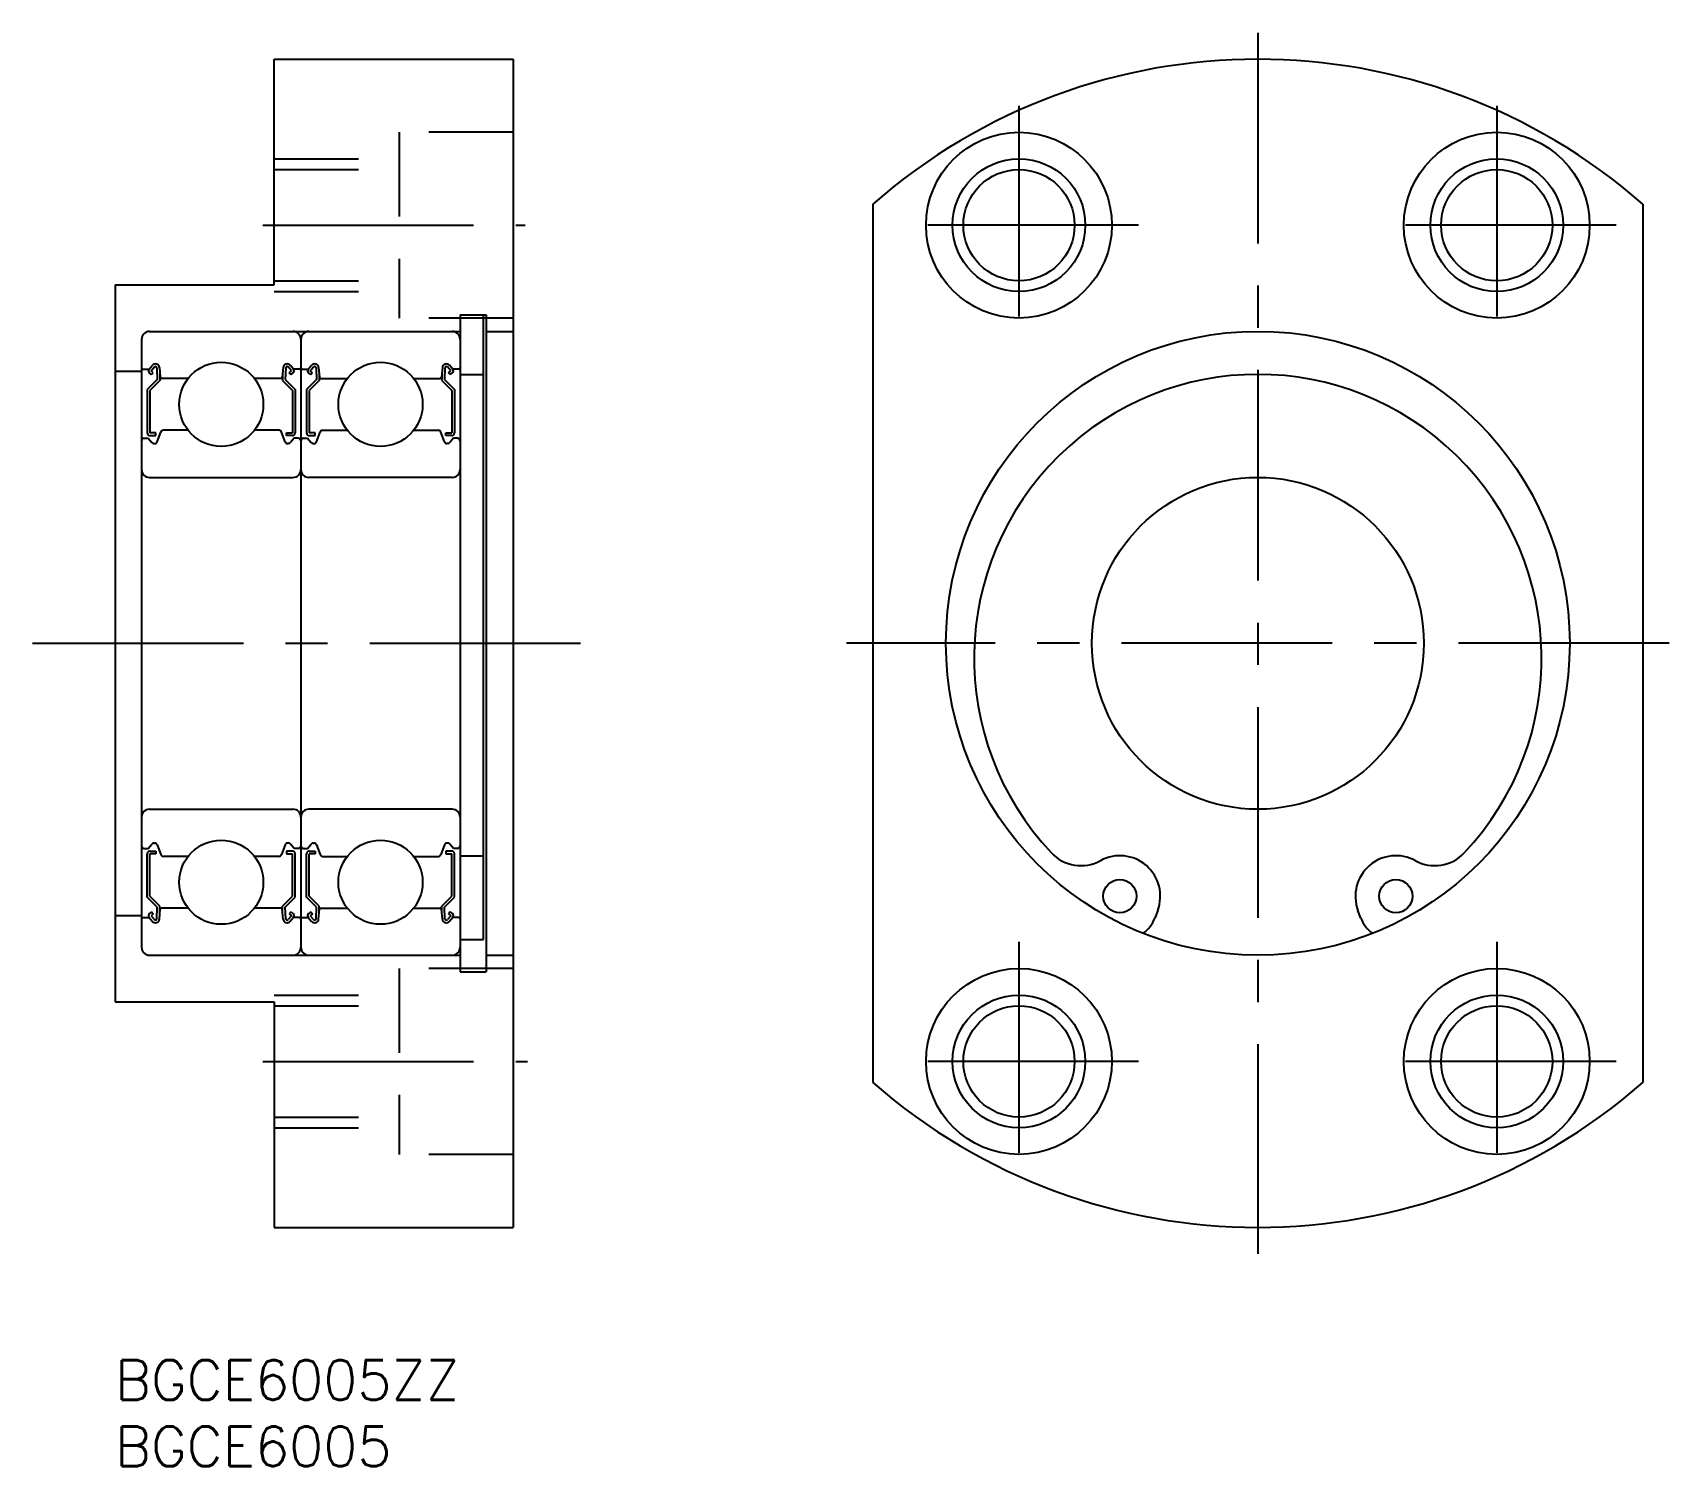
# Model space of a CAD drawing. Extents: x -6 to 117, y -8 to 100.
import ezdxf

# ---------------------------------------------------------------- set-up
doc = ezdxf.new("R2010")
doc.units = 0
doc.header["$LTSCALE"] = 0.5
doc.linetypes.add('CENTER', pattern=[50.8, 31.75, -6.35, 6.35, -6.35])
doc.linetypes.add('DASHED', pattern=[19.05, 12.7, -6.35])
for name, color, linetype in [('MSM_CENTER', 1, 'CENTER'), ('MSM_CONTINUOUS', 7, 'CONTINUOUS'), ('MSM_DASHED', 4, 'DASHED'), ('MSM_NARROW', 5, 'CONTINUOUS'), ('MSM_PART_NUMBER', 7, 'CONTINUOUS')]:
    doc.layers.add(name, color=color, linetype=linetype)
doc.styles.get("Standard").update_dxf_attribs({"font": 'txt.shx', "height": 3, "bigfont": 'bigfont.shx'})

# ---------------------------------------------------------------- blocks, each defined once
blk = doc.blocks.new('*U10')
at = {"layer": 'MSM_PART_NUMBER'}
blk.add_text('BGCE6005ZZ', height=3, dxfattribs=at).set_placement((0, -3))
blk = doc.blocks.new('*U11')
at = {"layer": 'MSM_PART_NUMBER'}
blk.add_text('BGCE6005', height=3, dxfattribs=at).set_placement((0, -8))

msp = doc.modelspace()

# ---------------------------------------------------------------- linework, layer by layer
at = {"layer": 'MSM_CENTER'}
for p, q in [((86.11, 100), (86.11, 8)), ((68.11, 94.5), (68.11, 76.5)), ((104.11, 94.5), (104.11, 76.5)), ((11.14, 85.5), (30.89, 85.5)), ((77.11, 85.5), (59.11, 85.5)), ((113.11, 85.5), (95.11, 85.5)), ((-6.21, 54), (36.21, 54)), ((117.11, 54), (55.11, 54)), ((68.11, 31.5), (68.11, 13.5)), ((104.11, 31.5), (104.11, 13.5)), ((11.14, 22.5), (31.07, 22.5)), ((77.11, 22.5), (59.11, 22.5)), ((113.11, 22.5), (95.11, 22.5))]:
    msp.add_line(p, q, dxfattribs=at)
at = {"layer": 'MSM_CONTINUOUS'}
for p, q in [((12, 98), (30, 98)), ((12, 81), (12, 98)), ((30, 98), (30, 10)), ((57.11, 87.09), (57.11, 20.91)), ((115.11, 87.09), (115.11, 20.91)), ((0, 81), (0, 27)), ((0, 81), (12, 81)), ((26, 78.75), (26, 29.25)), ((26, 78.75), (27.95, 78.75)), ((27.75, 31.68, 1.25), (27.75, 78.75, 1.25)), ((27.95, 78.75), (27.95, 29.25)), ((2, 76.9), (2, 31.1)), ((2.6, 77.5), (26, 77.5)), ((14, 76.9), (14, 31.1)), ((27.95, 77.5), (30, 77.5)), ((0, 74.5), (2, 74.5)), ((2.1, 74.65), (2.56, 74.65)), ((2.56, 74.65), (2.81, 74.95)), ((2.74, 74.24), (2.58, 74.37)), ((2.71, 74.52), (2.96, 74.82)), ((2.87, 74.39), (2.71, 74.52)), ((2.74, 74.24), (2.87, 74.39)), ((3.14, 74.76), (3.18, 73.88)), ((3.34, 74.78), (3.4, 74.04)), ((3.38, 74.27), (3.38, 73.8)), ((12.66, 74.78), (12.6, 74.04)), ((12.62, 74.27), (12.62, 73.8)), ((12.86, 74.76), (12.82, 73.88)), ((13.29, 74.52), (13.04, 74.82)), ((13.13, 74.39), (13.29, 74.52)), ((13.26, 74.24), (13.13, 74.39)), ((13.44, 74.65), (13.19, 74.95)), ((13.26, 74.24), (13.42, 74.37)), ((13.9, 74.65), (13.44, 74.65)), ((14.1, 74.65), (14.56, 74.65)), ((14.56, 74.65), (14.81, 74.95)), ((14.74, 74.24), (14.58, 74.37)), ((14.71, 74.52), (14.96, 74.82)), ((14.87, 74.39), (14.71, 74.52)), ((14.74, 74.24), (14.87, 74.39)), ((15.14, 74.76), (15.18, 73.88)), ((15.34, 74.78), (15.4, 74.04)), ((15.38, 74.27), (15.38, 73.8)), ((24.66, 74.78), (24.6, 74.04)), ((24.62, 74.27), (24.62, 73.8)), ((24.86, 74.76), (24.82, 73.88)), ((25.29, 74.52), (25.04, 74.82)), ((25.13, 74.39), (25.29, 74.52)), ((25.26, 74.24), (25.13, 74.39)), ((25.44, 74.65), (25.19, 74.95)), ((25.26, 74.24), (25.42, 74.37)), ((25.9, 74.65), (25.44, 74.65)), ((26, 74.25), (27.75, 74.25)), ((3.18, 73.88), (2.43, 73.13)), ((2.43, 73.13), (2.43, 69.85)), ((3.38, 73.8), (2.63, 73.05)), ((2.63, 73.05), (2.63, 69.85)), ((5.49, 73.95), (3.5, 73.95)), ((12.5, 73.95), (10.51, 73.95)), ((12.62, 73.8), (13.37, 73.05)), ((12.82, 73.88), (13.57, 73.13)), ((13.37, 73.05), (13.37, 69.85)), ((13.57, 73.13), (13.57, 69.85)), ((15.18, 73.88), (14.43, 73.13)), ((14.43, 73.13), (14.43, 69.85)), ((15.38, 73.8), (14.63, 73.05)), ((14.63, 73.05), (14.63, 69.85)), ((15.5, 73.95), (17.49, 73.95)), ((22.51, 73.95), (24.5, 73.95)), ((24.62, 73.8), (25.37, 73.05)), ((24.82, 73.88), (25.57, 73.13)), ((25.37, 73.05), (25.37, 69.85)), ((25.57, 73.13), (25.57, 69.85)), ((2.2, 69.45), (2.5, 69.45)), ((2.5, 69.45), (2.78, 69.12)), ((3.08, 69.85), (2.63, 69.85)), ((2.63, 69.65), (3.08, 69.65)), ((3.08, 69.65), (3.08, 69.85)), ((3.18, 69.18), (3.45, 69.92)), ((5.49, 70.05), (3.64, 70.05)), ((12.36, 70.05), (10.51, 70.05)), ((12.82, 69.18), (12.55, 69.92)), ((12.92, 69.65), (12.92, 69.85)), ((12.92, 69.85), (13.37, 69.85)), ((13.37, 69.65), (12.92, 69.65)), ((13.5, 69.45), (13.22, 69.12)), ((13.8, 69.45), (13.5, 69.45)), ((14.2, 69.45), (14.5, 69.45)), ((14.5, 69.45), (14.78, 69.12)), ((15.08, 69.85), (14.63, 69.85)), ((14.63, 69.65), (15.08, 69.65)), ((15.08, 69.65), (15.08, 69.85)), ((15.18, 69.18), (15.45, 69.92)), ((15.64, 70.05), (17.49, 70.05)), ((22.51, 70.05), (24.36, 70.05)), ((24.82, 69.18), (24.55, 69.92)), ((24.92, 69.85), (25.37, 69.85)), ((24.92, 69.65), (24.92, 69.85)), ((25.37, 69.65), (24.92, 69.65)), ((25.5, 69.45), (25.22, 69.12)), ((25.8, 69.45), (25.5, 69.45)), ((2.93, 69.05), (2.99, 69.05)), ((13.07, 69.05), (13.01, 69.05)), ((14.93, 69.05), (14.99, 69.05)), ((25.07, 69.05), (25.01, 69.05)), ((2.6, 66.5), (13.4, 66.5)), ((25.4, 66.5), (14.6, 66.5)), ((2.6, 41.5), (13.4, 41.5)), ((25.4, 41.5), (14.6, 41.5)), ((2.2, 38.55), (2.5, 38.55)), ((2.5, 38.55), (2.78, 38.88)), ((2.63, 38.35), (3.08, 38.35)), ((2.93, 38.95), (2.99, 38.95)), ((3.08, 38.35), (3.08, 38.15)), ((3.18, 38.82), (3.45, 38.08)), ((12.82, 38.82), (12.55, 38.08)), ((12.92, 38.35), (12.92, 38.15)), ((13.37, 38.35), (12.92, 38.35)), ((13.07, 38.95), (13.01, 38.95)), ((13.5, 38.55), (13.22, 38.88)), ((13.8, 38.55), (13.5, 38.55)), ((14.2, 38.55), (14.5, 38.55)), ((14.5, 38.55), (14.78, 38.88)), ((14.63, 38.35), (15.08, 38.35)), ((14.93, 38.95), (14.99, 38.95)), ((15.08, 38.35), (15.08, 38.15)), ((15.18, 38.82), (15.45, 38.08)), ((24.82, 38.82), (24.55, 38.08)), ((25.37, 38.35), (24.92, 38.35)), ((24.92, 38.35), (24.92, 38.15)), ((25.07, 38.95), (25.01, 38.95)), ((25.5, 38.55), (25.22, 38.88)), ((25.8, 38.55), (25.5, 38.55)), ((2.43, 34.87), (2.43, 38.15)), ((2.63, 34.95), (2.63, 38.15)), ((3.08, 38.15), (2.63, 38.15)), ((5.49, 37.95), (3.64, 37.95)), ((12.36, 37.95), (10.51, 37.95)), ((12.92, 38.15), (13.37, 38.15)), ((13.37, 34.95), (13.37, 38.15)), ((13.57, 34.87), (13.57, 38.15)), ((14.43, 34.87), (14.43, 38.15)), ((14.63, 34.95), (14.63, 38.15)), ((15.08, 38.15), (14.63, 38.15)), ((15.64, 37.95), (17.49, 37.95)), ((22.51, 37.95), (24.36, 37.95)), ((24.92, 38.15), (25.37, 38.15)), ((25.37, 34.95), (25.37, 38.15)), ((25.57, 34.87), (25.57, 38.15)), ((26, 38), (27.75, 38)), ((3.18, 34.12), (2.43, 34.87)), ((3.38, 34.2), (2.63, 34.95)), ((12.62, 34.2), (13.37, 34.95)), ((12.82, 34.12), (13.57, 34.87)), ((15.18, 34.12), (14.43, 34.87)), ((15.38, 34.2), (14.63, 34.95)), ((24.62, 34.2), (25.37, 34.95)), ((24.82, 34.12), (25.57, 34.87)), ((0, 33.5), (2, 33.5)), ((2.1, 33.35), (2.56, 33.35)), ((2.56, 33.35), (2.81, 33.05)), ((2.74, 33.76), (2.58, 33.63)), ((2.87, 33.61), (2.71, 33.48)), ((2.71, 33.48), (2.96, 33.18)), ((2.74, 33.76), (2.87, 33.61)), ((3.14, 33.24), (3.18, 34.12)), ((3.34, 33.22), (3.4, 33.96)), ((3.38, 33.73), (3.38, 34.2)), ((5.49, 34.05), (3.5, 34.05)), ((12.5, 34.05), (10.51, 34.05)), ((12.66, 33.22), (12.6, 33.96)), ((12.62, 33.73), (12.62, 34.2)), ((12.86, 33.24), (12.82, 34.12)), ((13.29, 33.48), (13.04, 33.18)), ((13.26, 33.76), (13.13, 33.61)), ((13.13, 33.61), (13.29, 33.48)), ((13.44, 33.35), (13.19, 33.05)), ((13.26, 33.76), (13.42, 33.63)), ((13.9, 33.35), (13.44, 33.35)), ((14.1, 33.35), (14.56, 33.35)), ((14.56, 33.35), (14.81, 33.05)), ((14.74, 33.76), (14.58, 33.63)), ((14.87, 33.61), (14.71, 33.48)), ((14.71, 33.48), (14.96, 33.18)), ((14.74, 33.76), (14.87, 33.61)), ((15.14, 33.24), (15.18, 34.12)), ((15.34, 33.22), (15.4, 33.96)), ((15.38, 33.73), (15.38, 34.2)), ((15.5, 34.05), (17.49, 34.05)), ((22.51, 34.05), (24.5, 34.05)), ((24.66, 33.22), (24.6, 33.96)), ((24.62, 33.73), (24.62, 34.2)), ((24.86, 33.24), (24.82, 34.12)), ((25.29, 33.48), (25.04, 33.18)), ((25.26, 33.76), (25.13, 33.61)), ((25.13, 33.61), (25.29, 33.48)), ((25.44, 33.35), (25.19, 33.05)), ((25.26, 33.76), (25.42, 33.63)), ((25.9, 33.35), (25.44, 33.35)), ((78.57, 33.88), (78.35, 33.3)), ((93.87, 33.3), (93.65, 33.88)), ((26, 31.68), (27.75, 31.68)), ((2.6, 30.5), (26, 30.5)), ((27.95, 30.5), (30, 30.5)), ((26, 29.25), (27.95, 29.25)), ((0, 27), (12, 27)), ((12, 27), (12, 10)), ((12, 10), (30, 10))]:
    msp.add_line(p, q, dxfattribs=at)
for centre, radius in [((68.11, 85.5), 7), ((104.11, 85.5), 7), ((68.11, 85.5), 4.19), ((104.11, 85.5), 4.19), ((86.11, 54), 23.5), ((8, 72), 3.17), ((20, 72), 3.17), ((86.11, 54), 12.5), ((8, 36), 3.17), ((20, 36), 3.17), ((75.71, 34.95), 1.25), ((96.51, 34.95), 1.25), ((68.11, 22.5), 7), ((104.11, 22.5), 7), ((68.11, 22.5), 4.19), ((104.11, 22.5), 4.19)]:
    msp.add_circle(centre, radius, dxfattribs=at)
for centre, radius, start, end in [((86.11, 54), 44, 48.7694, 131.2306), ((2.6, 76.9), 0.6, 90, 180), ((13.4, 76.9), 0.6, 0, 90), ((14.6, 76.9), 0.6, 90, 180), ((25.4, 76.9), 0.6, 0, 90), ((2.1, 74.75), 0.1, 180, 270), ((2.71, 74.52), 0.2, 140.0012, 230.0863), ((3.04, 74.75), 0.3, 4.9967, 140.0012), ((3.04, 74.75), 0.1, 2.8198, 140.0023), ((3.5, 74.05), 0.1, 184.9967, 270), ((12.5, 74.05), 0.1, 270, 355.0033), ((12.96, 74.75), 0.3, 39.9988, 175.0033), ((12.96, 74.75), 0.1, 39.9977, 177.1802), ((13.29, 74.52), 0.2, 309.9137, 39.9988), ((13.9, 74.75), 0.1, 270, 0), ((14.1, 74.75), 0.1, 180, 270), ((14.71, 74.52), 0.2, 140.0012, 230.0863), ((15.04, 74.75), 0.3, 4.9967, 140.0012), ((15.04, 74.75), 0.1, 2.8198, 140.0023), ((15.5, 74.05), 0.1, 184.9967, 270), ((24.5, 74.05), 0.1, 270, 355.0033), ((24.96, 74.75), 0.3, 39.9988, 175.0033), ((24.96, 74.75), 0.1, 39.9977, 177.1802), ((25.29, 74.52), 0.2, 309.9137, 39.9988), ((25.9, 74.75), 0.1, 270, 0), ((86.11, 52.88), 21.38, 316.6826, 223.3174), ((2.2, 69.25), 0.2, 90, 180), ((2.63, 69.85), 0.2, 180, 270), ((2.93, 69.25), 0.2, 219.9945, 270), ((2.99, 69.25), 0.2, 270, 339.9921), ((3.64, 69.85), 0.2, 90, 159.9921), ((12.36, 69.85), 0.2, 20.0079, 90), ((13.01, 69.25), 0.2, 200.0079, 270), ((13.07, 69.25), 0.2, 270, 320.0055), ((13.37, 69.85), 0.2, 270, 0), ((13.8, 69.25), 0.2, 0, 90), ((14.2, 69.25), 0.2, 90, 180), ((14.63, 69.85), 0.2, 180, 270), ((14.93, 69.25), 0.2, 219.9945, 270), ((14.99, 69.25), 0.2, 270, 339.9921), ((15.64, 69.85), 0.2, 90, 159.9921), ((24.36, 69.85), 0.2, 20.0079, 90), ((25.01, 69.25), 0.2, 200.0079, 270), ((25.07, 69.25), 0.2, 270, 320.0055), ((25.37, 69.85), 0.2, 270, 0), ((25.8, 69.25), 0.2, 0, 90), ((2.6, 67.1), 0.6, 180, 270), ((13.4, 67.1), 0.6, 270, 0), ((14.6, 67.1), 0.6, 180, 270), ((25.4, 67.1), 0.6, 270, 0), ((2.6, 40.9), 0.6, 90, 180), ((13.4, 40.9), 0.6, 0, 90), ((14.6, 40.9), 0.6, 90, 180), ((25.4, 40.9), 0.6, 0, 90), ((2.2, 38.75), 0.2, 180, 270), ((2.63, 38.15), 0.2, 90, 180), ((2.93, 38.75), 0.2, 90, 140.0055), ((2.99, 38.75), 0.2, 20.0079, 90), ((13.01, 38.75), 0.2, 90, 159.9921), ((13.07, 38.75), 0.2, 39.9945, 90), ((13.37, 38.15), 0.2, 0, 90), ((13.8, 38.75), 0.2, 270, 0), ((14.2, 38.75), 0.2, 180, 270), ((14.63, 38.15), 0.2, 90, 180), ((14.93, 38.75), 0.2, 90, 140.0055), ((14.99, 38.75), 0.2, 20.0079, 90), ((25.01, 38.75), 0.2, 90, 159.9921), ((25.07, 38.75), 0.2, 39.9945, 90), ((25.37, 38.15), 0.2, 0, 90), ((25.8, 38.75), 0.2, 270, 0), ((3.64, 38.15), 0.2, 200.0079, 270), ((12.36, 38.15), 0.2, 270, 339.9921), ((15.64, 38.15), 0.2, 200.0079, 270), ((24.36, 38.15), 0.2, 270, 339.9921), ((72.78, 40.3), 3.05, 223.3174, 298.7349), ((75.71, 34.95), 3.05, 339.4426, 118.7349), ((96.51, 34.95), 3.05, 61.2651, 200.5574), ((99.44, 40.3), 3.05, 241.2651, 316.6826), ((2.1, 33.25), 0.1, 90, 180), ((2.71, 33.48), 0.2, 129.9137, 219.9988), ((3.5, 33.95), 0.1, 90, 175.0033), ((12.5, 33.95), 0.1, 4.9967, 90), ((13.29, 33.48), 0.2, 320.0012, 50.0863), ((13.9, 33.25), 0.1, 0, 90), ((14.1, 33.25), 0.1, 90, 180), ((14.71, 33.48), 0.2, 129.9137, 219.9988), ((15.5, 33.95), 0.1, 90, 175.0033), ((24.5, 33.95), 0.1, 4.9967, 90), ((25.29, 33.48), 0.2, 320.0012, 50.0863), ((25.9, 33.25), 0.1, 0, 90), ((76.01, 34.18), 2.5, 305.7418, 339.4426), ((96.21, 34.18), 2.5, 200.5574, 234.2582), ((3.04, 33.25), 0.3, 219.9988, 355.0033), ((3.04, 33.25), 0.1, 219.9977, 357.1802), ((12.96, 33.25), 0.3, 184.9967, 320.0012), ((12.96, 33.25), 0.1, 182.8198, 320.0023), ((15.04, 33.25), 0.3, 219.9988, 355.0033), ((15.04, 33.25), 0.1, 219.9977, 357.1802), ((24.96, 33.25), 0.3, 184.9967, 320.0012), ((24.96, 33.25), 0.1, 182.8198, 320.0023), ((2.6, 31.1), 0.6, 180, 270), ((13.4, 31.1), 0.6, 270, 0), ((14.6, 31.1), 0.6, 180, 270), ((25.4, 31.1), 0.6, 270, 0), ((86.11, 54), 44, 228.7694, 311.2306)]:
    msp.add_arc(centre, radius, start, end, dxfattribs=at)
at = {"layer": 'MSM_DASHED'}
for p, q in [((30, 92.5), (21.4, 92.5)), ((21.4, 92.5), (21.4, 78.5)), ((12, 90.5), (21.4, 90.5)), ((12, 89.69), (21.4, 89.69)), ((12, 81.31), (21.4, 81.31)), ((12, 80.5), (21.4, 80.5)), ((30, 78.5), (21.4, 78.5)), ((30, 29.5), (21.4, 29.5)), ((21.4, 29.5), (21.4, 15.5)), ((12, 27.5), (21.4, 27.5)), ((12, 26.69), (21.4, 26.69)), ((12, 18.31), (21.4, 18.31)), ((12, 17.5), (21.4, 17.5)), ((30, 15.5), (21.4, 15.5))]:
    msp.add_line(p, q, dxfattribs=at)
at = {"layer": 'MSM_NARROW'}
for centre in [(68.11, 85.5), (104.11, 85.5), (68.11, 22.5), (104.11, 22.5)]:
    msp.add_circle(centre, 5, dxfattribs=at)

# ---------------------------------------------------------------- block references
at = {"layer": 'MSM_CONTINUOUS'}
for name in ['*U10', '*U11']:
    msp.add_blockref(name, (0, 0), dxfattribs=at)

doc.saveas('drawing.dxf')
